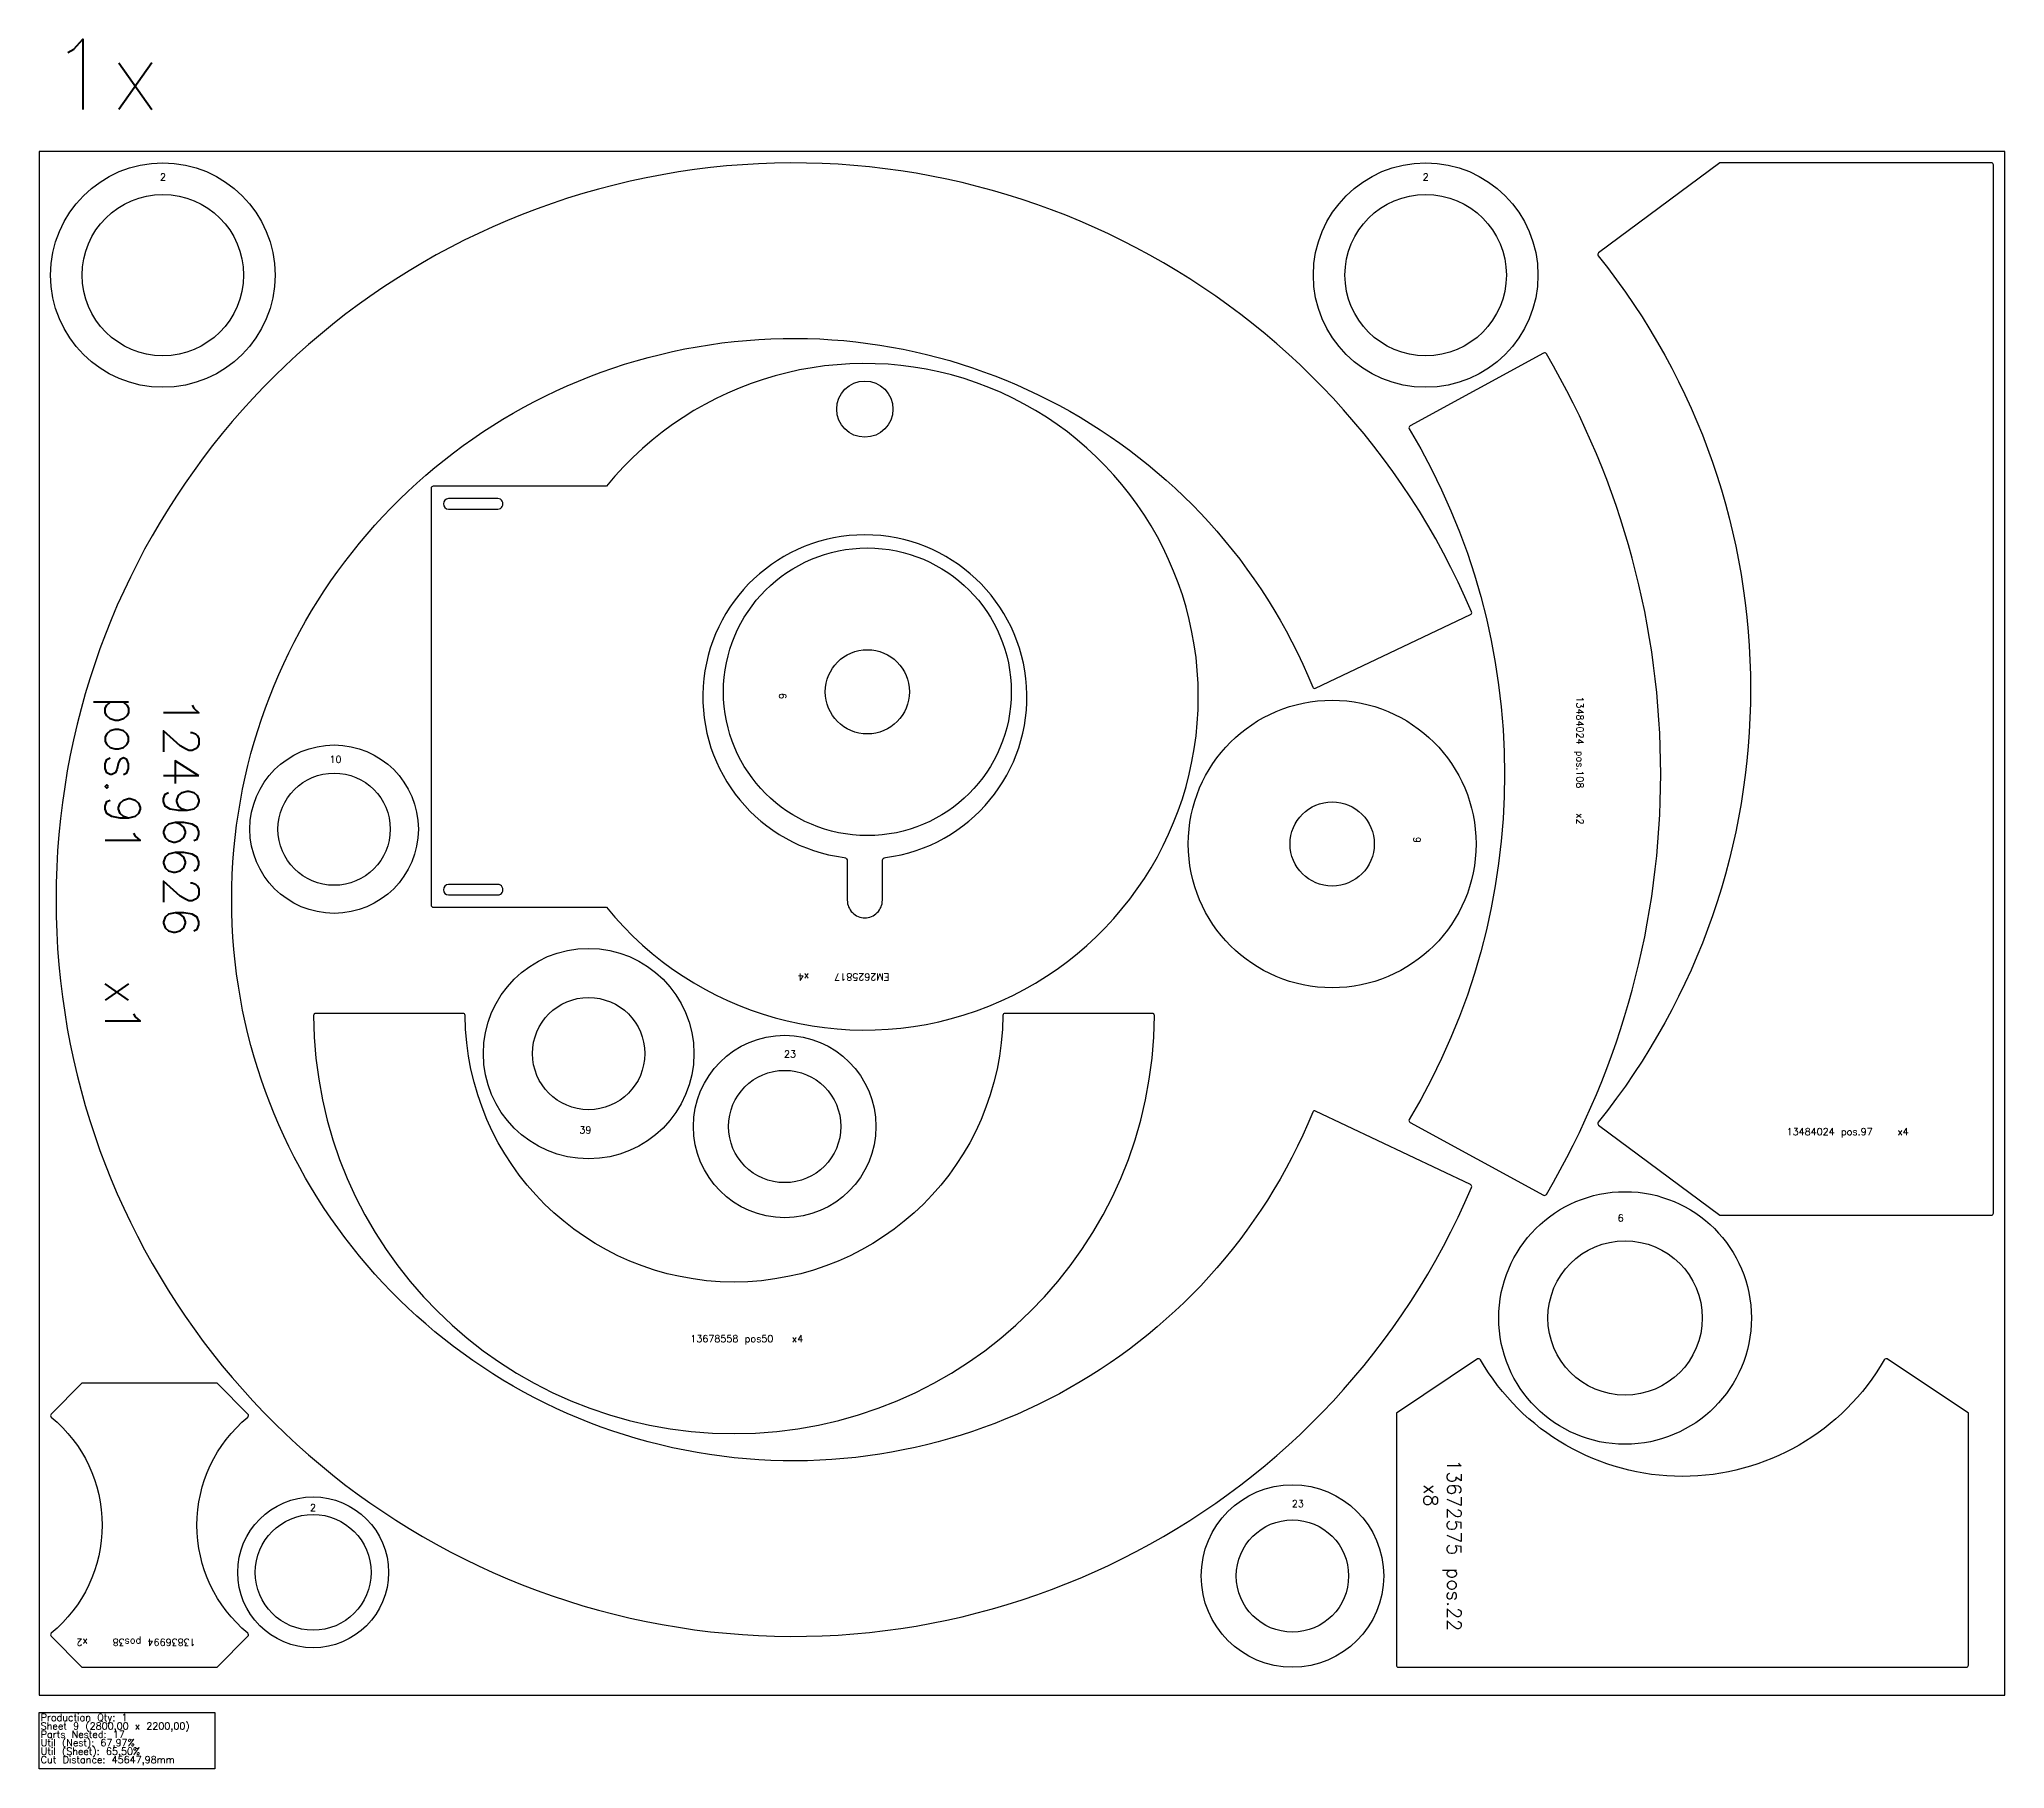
# Model space of a CAD drawing. Header units: millimetres. Extents: x 0 to 68500, y -105 to 2360.
# Drawn here: x 23520 to 26320, y -105 to 2360 of the extents above; entities that cross this region are included whole.
import ezdxf

# ---------------------------------------------------------------- set-up
doc = ezdxf.new("R2010")
doc.units = ezdxf.units.MM
for name, color, linetype in [('--NestedParts--', 7, 'Continuous'), ('sheet', 24, 'Continuous'), ('Stats', 7, 'Continuous'), ('Texto', 7, 'Continuous')]:
    doc.layers.add(name, color=color, linetype=linetype)
doc.styles.get("Standard").update_dxf_attribs({"font": 'txt.shx'})

msp = doc.modelspace()

# ---------------------------------------------------------------- linework, layer by layer
at = {"layer": '--NestedParts--', "color": 7}
for points in [[(26301, 684, 0.414214), (26304, 687), (26304, 2181, 0.414214), (26301, 2184), (25914, 2184), (25741.5, 2055.8, 0.425123), (25740.9, 2051.6, -0.351498), (25740.9, 816.4, 0.425123), (25741.5, 812.2), (25914, 684)], [(25472.8, 1809.1, 0.425912), (25471.7, 1805, -0.275943), (25471.7, 820.3, 0.425912), (25472.8, 816.2), (25663.1, 712.5, 0.404734), (25667.1, 713.7, 0.272017), (25667.1, 1911.6, 0.404734), (25663.1, 1912.8)], [(24078.1, 1719.9), (24078.1, 1125.9, 0.414214), (24081.1, 1122.9), (24327.9, 1122.9, 2.81091), (24327.9, 1722.9), (24081.1, 1722.9, 0.414214)], [(24173.1, 1690.4, 1.000012), (24173.1, 1705.4), (24103.1, 1705.4, 0.999987), (24103.1, 1690.4)], [(24666.8, 1193.8, -0.377354), (24671.1, 1188.9), (24671.1, 1132.9, 0.414214), (24696.1, 1107.9), (24696.1, 1107.9, 0.414214), (24721.1, 1132.9), (24721.1, 1188.9, -0.377354), (24725.5, 1193.8, 15.669515)], [(24173.1, 1155.4), (24103.1, 1155.4, 0.999988), (24103.1, 1140.4), (24173.1, 1140.4, 1.000012)], [(24123.7, 971.7), (23913.7, 971.7, 0.415689), (23910.7, 968.6, 0.994979), (25108.7, 968.6, 0.415689), (25105.7, 971.7), (24895.7, 971.7, 0.411939), (24892.7, 968.7, -0.992258), (24126.7, 968.7, 0.411939)], [(25568.8, 479), (25453.3, 401.6), (25453.3, 42.6, 0.414214), (25456.3, 39.6), (26265.3, 39.6, 0.414214), (26268.3, 42.6), (26268.3, 401.6), (26152.8, 479, 0.434137), (26148.5, 478, -0.578139), (25573.1, 478, 0.434137)], [(23773.6, 39.6), (23817.2, 83.7, 0.440762), (23817, 88.1, -0.470317), (23817, 396.2, 0.440762), (23817.2, 400.6), (23773.6, 444.6), (23580.6, 444.6), (23536.9, 400.6, 0.440762), (23537.1, 396.2, -0.470317), (23537.1, 88.1, 0.440762), (23536.9, 83.7), (23580.6, 39.6)]]:
    msp.add_lwpolyline(points, format="xyb", close=True, dxfattribs=at)
at = {"layer": '--NestedParts--', "color": 4}
msp.add_lwpolyline([(25338.3, 1435.2), (25559, 1540.1, 0.401805), (25560.4, 1543.9, 4.916712), (25560.4, 723.6, 0.401805), (25559, 727.5), (25338.3, 832.4, 0.430561), (25334.3, 830.9, -5.084953), (25334.3, 1436.7, 0.430561)], format="xyb", close=True, dxfattribs=at)
at = {"layer": '--NestedParts--', "color": 7}
for centre, radius in [((23696, 2024), 160), ((25495.1, 2024), 160), ((23696, 2024), 115), ((25495.1, 2024), 115), ((24696.1, 1832.9), 40), ((24699.7, 1430), 205), ((24699.7, 1430), 60), ((25361.9, 1213.1), 205), ((23940, 1234.2), 120), ((23940, 1234.2), 80), ((25361.9, 1213.1), 60), ((24302.6, 914.3), 150), ((24302.6, 914.3), 80), ((24581.9, 810.4), 130), ((24581.9, 810.4), 80), ((25779.2, 537.5), 180), ((25779.2, 537.5), 110), ((23910.1, 174.9), 107.5), ((25305.3, 169.7), 130), ((23910.1, 174.9), 82.5), ((25305.3, 169.7), 80)]:
    msp.add_circle(centre, radius, dxfattribs=at)
at = {"layer": 'sheet', "color": 7}
msp.add_lwpolyline([(23520, 0), (26320, 0), (26320, 2200), (23520, 2200)], close=True, dxfattribs=at)
at = {"layer": 'Stats', "color": 151}
msp.add_lwpolyline([(23520, -25), (23770, -25), (23770, -105), (23520, -105), (23520, -25)], close=True, dxfattribs=at)

# ---------------------------------------------------------------- texts
at = {"insert": (23534.8, 2360.1), "char_height": 100, "attachment_point": 1}
msp.add_mtext_dynamic_manual_height_columns('1x', width=283.974, gutter_width=1, heights=[0], dxfattribs=at)
at = {"layer": 'Stats', "color": 60}
for s, p in [('Production Qty: 1', (23522, -37)), ('Sheet 9 (2800,00 x 2200,00)', (23522, -49)), ('Parts Nested: 17', (23522, -61)), ('Util (Nest): 67,97%', (23522, -73)), ('Util (Sheet): 65,50%', (23522, -85)), ('Cut Distance: 45647,98mm', (23522, -97))]:
    msp.add_text(s, height=10, dxfattribs=at).set_placement(p)
at = {"layer": 'Texto', "color": 3, "char_height": 10, "attachment_point": 1}
for s, insert, width in [('2', (23691.8, 2168.8), 25.724), ('2', (25490.9, 2168.8), 25.724), ('10', (23933.4, 1338.8), 25.724), ('23', (24581, 918.7), 25.724), ('39', (24289.5, 810.5), 25.724), ('13484024 pos.97    x4', (26009.3, 808), 373.149), ('6', (25768.6, 685.1), 25.724), ('13678558 pos50   x4', (24447.5, 513), 403.638), ('2', (23905.5, 272.1), 25.724), ('23', (25304.4, 278), 25.724)]:
    msp.add_mtext(s, dxfattribs=dict(at, insert=insert, width=width))
at = {"layer": 'Texto', "color": 3, "attachment_point": 1}
for s, insert, char_height, width, rotation in [('12496626 pos.91    x1', (23747.1, 1423.6), 50, 647.601, 270), ('9', (24574, 1419.7), 10, 25.724, 90), ('13484024 pos.108    x2', (25719.8, 1423.4), 10, 373.149, 270), ('9', (25487.6, 1223.3), 10, 25.724, 270), ('EM2625817    x4', (24730.9, 1018.4), 10, 285.4, 180), ('13672575 pos.22    x8', (25545.7, 336.1), 20, 288.466, 270), ('13836994 pos38    x2', (23742.7, 70.2), 10, 184.616, 180)]:
    msp.add_mtext(s, dxfattribs=dict(at, insert=insert, char_height=char_height, width=width, rotation=rotation))

doc.saveas('drawing.dxf')
